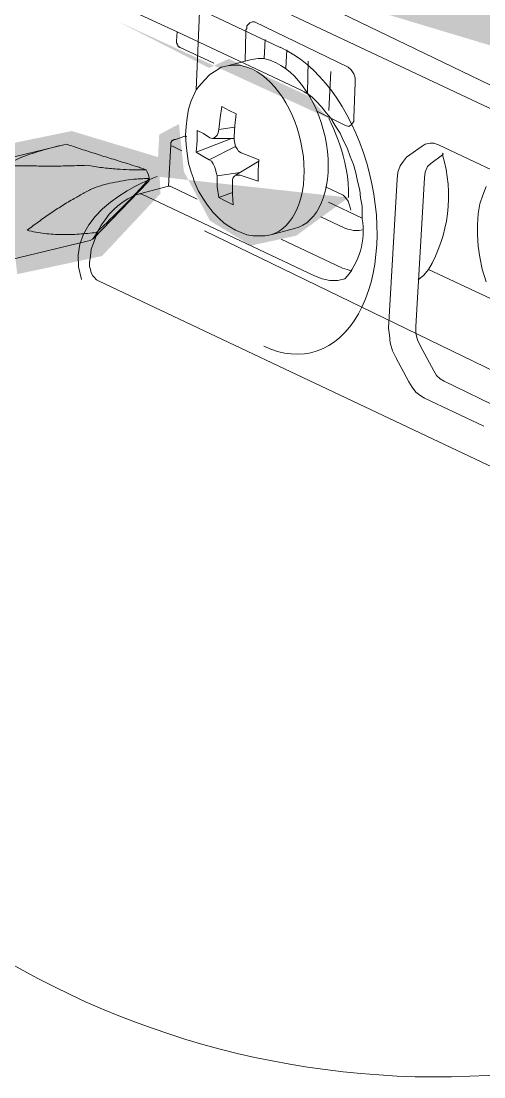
# Model space of a CAD drawing. Header units: metres. Extents: x -11.5 to 7.4, y -3.8 to 5.9.
# Drawn here: x 6.9705 to 7.0174, y -0.5099 to -0.4027 of the extents above; entities that cross this region are included whole.
import ezdxf

# ---------------------------------------------------------------- set-up
doc = ezdxf.new("R2010")
doc.units = ezdxf.units.M
doc.header["$MEASUREMENT"] = 0
doc.layers.add('PDF13_Geometry_Num_Penna__1_Num_Penna__255', color=255, linetype='Continuous', lineweight=18)
doc.layers.add('PDF13_Geometry_Num_Penna__7_Num_Penna__7', color=7, linetype='Continuous', lineweight=18)

msp = doc.modelspace()

# ---------------------------------------------------------------- hatches: boundary and pattern name
at = {"layer": 'PDF13_Geometry_Num_Penna__1_Num_Penna__255', "linetype": 'Continuous', "lineweight": 18}
for points in [[(7.081834065111334, -0.4243435840558156), (7.070306990880891, -0.4205180155645447), (6.999816530231994, -0.388401176429249), (6.97933978790299, -0.3935203620114986)], [(6.990021429758169, -0.4072168323460019), (6.980193599753163, -0.4026911612904867), (6.989522876267301, -0.4074503943758732)], [(6.991510599561281, -0.4065191866478823), (6.990021429758169, -0.4072168323460019), (7.00166666065841, -0.41257940811734), (6.999533973852982, -0.410278416028298)], [(6.984243984889876, -0.4184737812599222), (6.987414763110541, -0.4188221874487645), (6.986962669145026, -0.4179664082020231), (6.986458981610607, -0.4131408354329249), (6.984457744962635, -0.4142084074817109)], [(6.968620702239251, -0.4152851931533146), (6.970054369043783, -0.4283896694206213), (6.978653912858457, -0.426546910031762), (6.984591283609362, -0.4201992181902723), (6.984387351570328, -0.4165136994125529), (6.975582647210361, -0.4138515263487825)], [(7.003653155279599, -0.4206064681490274), (6.987414763110541, -0.4188221874487645), (6.989601500777015, -0.4229615144728722), (6.993755080246519, -0.4254860948769084), (6.998355836372411, -0.4244762625996064)]]:
    msp.add_hatch(color=255, dxfattribs=at).paths.add_polyline_path(points)

# ---------------------------------------------------------------- linework, layer by layer
at = {"layer": 'PDF13_Geometry_Num_Penna__7_Num_Penna__7', "color": 7, "linetype": 'Continuous', "lineweight": 18, "flags": 128}
for points in [[(7.042387466230913, -0.4209393932114631), (6.989798798791652, -0.3955215987077993)], [(6.979215340218932, -0.3970321700041612), (6.996724011425611, -0.4053540714042496)], [(6.988726558528588, -0.3977622712740274), (6.988221642456041, -0.4096591258885018), (6.988466115201629, -0.4093397142610993), (6.989039827624692, -0.4086775493873693), (6.989604940503943, -0.4081038369643046), (6.990183566952044, -0.4077242285301992), (6.990742537299999, -0.4073753327525758), (6.991375218023508, -0.4072266834952076)], [(7.080878901494774, -0.4411341933539692), (6.996323272683847, -0.4013355045796505), (6.996959638926132, -0.4015468076562403), (6.997659887493898, -0.401694228407349), (6.998538269469256, -0.4018613052586053), (6.999339255550279, -0.4019473006967518), (7.000197981425488, -0.4019473006967518), (7.00100019601277, -0.4018613052586053), (7.001699216074279, -0.401694228407349), (7.002265557459786, -0.4014804683182414), (7.002732389838298, -0.4012359955726525), (7.002967034533814, -0.4009927513333231), (7.003046887440664, -0.4006794822372175), (7.002898238183294, -0.4003674416473695), (7.002588654605965, -0.4000664576138568), (7.002100937621048, -0.3998109283119353)], [(6.994135057334889, -0.402763151703514), (6.993911469195707, -0.402763151703514), (6.993652254375007, -0.4028663462292883), (6.993405324616901, -0.4031120474811374)], [(7.0036199856106, -0.4073754556032014), (6.994134688783012, -0.4027636431060166)], [(6.998861858017941, -0.4097119516576493), (6.986279496910807, -0.4037721238942265)], [(6.993189598917779, -0.4067500230666221), (6.993242424686926, -0.4037450967565226), (6.993242424686926, -0.4035878479553405), (6.993339476681408, -0.4034244566228615), (6.993339476681408, -0.4033286331346417), (6.993339476681408, -0.4031799838772727), (6.993405816019404, -0.4031124160330144)], [(6.986579252438064, -0.4053539485536231), (6.986511684593808, -0.4053539485536231), (6.986511684593808, -0.4052949802531796), (6.986420775130624, -0.4052949802531796), (6.986347064755069, -0.4051979282586995), (6.986347064755069, -0.4050984192517006), (6.986279496910807, -0.4050984192517006), (6.986279496910807, -0.405039450951258), (6.986279496910807, -0.4049436274630365), (6.98619718699144, -0.4049436274630365), (6.98619718699144, -0.4048846591625939), (6.98619718699144, -0.4047962067119286), (6.98619718699144, -0.4047286388676694)], [(6.995207543299205, -0.4045699158589766), (6.995110491304727, -0.4064974421797229)], [(6.989989954365589, -0.4069628003507226), (6.986579620989941, -0.4053534571511186)], [(6.997386176299342, -0.4056124262705669), (6.9972878957986, -0.4074797557846104)], [(6.993815891408738, -0.4065951084273332), (6.991376077977888, -0.407226560644582)], [(6.993911837747584, -0.4075758249740833), (6.9932423018363, -0.4073227526846805), (6.992609621112791, -0.4071593613522007), (6.992051879271097, -0.4071593613522007), (6.991376200828517, -0.407226929196459)], [(6.996316147347542, -0.4069141515028578), (6.995682238117775, -0.4066537081758979), (6.995020073244044, -0.4064976878809752), (6.994478301983721, -0.4064976878809752), (6.993816137109992, -0.4065947398754552)], [(6.999566160656361, -0.4067497773653708), (6.999485079243252, -0.4099709207770958)], [(7.001851550850423, -0.4077917963744575), (7.00166481789902, -0.4117721566543935)], [(7.004342224440407, -0.4089308673780243), (7.004342224440407, -0.4084542069494388), (7.004194803689298, -0.408052485402667), (7.00393313185608, -0.4076347932745259), (7.003619862759972, -0.4073755784538262)], [(7.004194557988047, -0.4125006608661215), (7.004341978739154, -0.4089306216767721)], [(6.987901248023631, -0.4185783270318311), (6.987685030922005, -0.4180144426588406), (6.987425816101306, -0.4171213186083733), (6.987275938337678, -0.4161471131447962), (6.9871788863432, -0.4152613601318853), (6.98711131849894, -0.4142797836307528), (6.9871788863432, -0.413394030617841), (6.987275938337678, -0.4125009065673737), (6.987425816101306, -0.4116237530982776), (6.987685030922005, -0.4107981968920686), (6.988064639356111, -0.40997018367334), (6.988221888157291, -0.4096593715897532)], [(7.001864818718024, -0.4125618404778324), (7.001395529326995, -0.4119967275985816), (7.000920097404668, -0.4113824744689634), (7.000361127056713, -0.4108271896397859), (6.999972919078795, -0.4104266965992744), (6.999562597988209, -0.4101121989969094), (6.999163333453955, -0.4098603552137652), (6.998862349420444, -0.4097117059563971)], [(6.990810719397388, -0.4113721550163847), (6.990647328064908, -0.4125011522686259), (6.990497450301282, -0.4137063169089403), (6.99043111096328, -0.4140183574987866), (6.990334058968804, -0.4142800293320041), (6.990182952698916, -0.4144348211206683), (6.990020789872696, -0.4145318731151484), (6.989865998084033, -0.4145994409594067), (6.989604326250815, -0.4145318731151484)], [(6.990810596546762, -0.4113716636138811), (6.991540329264749, -0.4117721566543935), (6.992268833476476, -0.41210016782561)], [(6.99226821922335, -0.4120999221243586), (6.992112198928426, -0.4132903446895613), (6.992052002121723, -0.4144353125231728)], [(7.004194803689298, -0.4125001694636188), (7.004194803689298, -0.4128810064039827), (7.00393313185608, -0.413238501725421), (7.003680059566676, -0.4133932935140852), (7.003368018976829, -0.4132900989883099), (7.000458916154949, -0.4118380045898888)], [(6.988221642456041, -0.4159828618579358), (6.98831869445052, -0.4148452650618806), (6.98831869445052, -0.4138022632477858)], [(6.988318817301147, -0.4138023860984124), (6.98894289848084, -0.4141168837007774), (6.989605063354571, -0.4145321188164006)], [(6.992112321779052, -0.4134520161132773), (6.99049806455441, -0.4137063169089403)], [(6.98540148348733, -0.4194594117209585), (6.985642270714141, -0.4152456352517673), (6.985642270714141, -0.4151866669513229), (6.985642270714141, -0.4150982145006585), (6.985642270714141, -0.4149901059498449), (6.985711067064658, -0.4149901059498449), (6.985711067064658, -0.4149311376494014), (6.985711067064658, -0.414845142211254), (6.985788462958991, -0.414845142211254), (6.985788462958991, -0.4147861739108114), (6.985875686903396, -0.4147861739108114), (6.985945711760174, -0.4147861739108114), (6.985945711760174, -0.4146989499664047), (6.986023107654507, -0.4146989499664047), (6.98611156010517, -0.4146989499664047)], [(6.986111314403919, -0.4146990728170303), (6.987058492729792, -0.4143858037209247)], [(6.987057878476662, -0.4143860494221778), (6.987145102421067, -0.4143860494221778), (6.987215127277846, -0.4144450177226204)], [(6.99179192734664, -0.4145989495569031), (6.988221888157291, -0.4159822476048065)], [(6.989866489486536, -0.4145989495569031), (6.992052002121723, -0.4145989495569031)], [(6.99205212497235, -0.4144351896725462), (6.99205212497235, -0.4147472302623934), (6.992112321779052, -0.4150985830525356), (6.992202002735976, -0.4154179946799372), (6.992365394068456, -0.4156698384630815), (6.992512814819563, -0.4158860555647088), (6.992774486652781, -0.4160494468971869), (6.993652868628137, -0.4163995711810697), (6.994544764172344, -0.4167791796151752)], [(6.966782734024802, -0.4171777070456724), (6.974780309772452, -0.4152378956623339)], [(6.985642393564769, -0.4152455124011407), (6.985642393564769, -0.415340107383102), (6.985788585809615, -0.4154003041898049), (6.986754191729379, -0.4158585370245005)], [(6.992202248437229, -0.4154177489786859), (6.989521647779567, -0.416778933913923)], [(7.01113500409962, -0.4154003041898049), (7.009541631481383, -0.4165121023544165)], [(7.012800121483391, -0.4152456352517673), (7.012313633004732, -0.4150982145006585), (7.011932796064368, -0.4150982145006585), (7.011445079079449, -0.4151866669513229), (7.011135495502121, -0.4154004270404315)], [(7.018808254194829, -0.418094295565691), (7.012799630080888, -0.4152453895505142)], [(6.988221151053539, -0.415982739007311), (6.988883315927264, -0.4163992026291918), (6.989522139182069, -0.4167788110632973), (6.989769068940179, -0.4169274603206654), (6.989925089235101, -0.4171879036476245), (6.990079881023767, -0.4174409759370281), (6.990183075549542, -0.4177530165268752), (6.990244500862506, -0.4180650571167206), (6.990334181819428, -0.4184164099068637)], [(6.992202248437229, -0.4183258689955576), (6.994545009873598, -0.4169278288725433)], [(6.994545255574849, -0.4167788110632973), (6.994477687730591, -0.4178500685213544), (6.994477687730591, -0.4189581811671887)], [(7.009541754332011, -0.4165118566531651), (7.009229713742162, -0.4169221777437508), (7.008907845102245, -0.4173804105784464), (7.008673200406729, -0.4180229193520288), (7.008595804512396, -0.4187354529823883)], [(7.013200491673278, -0.4162675067582029), (7.013269288023794, -0.4162011674202031), (7.013200491673278, -0.4161127149695387)], [(6.982374198363313, -0.417522057350137), (6.983043734274599, -0.417751788020615)], [(6.992677311807677, -0.4180655485192251), (6.990334550371305, -0.4184169013093681)], [(6.983353195001303, -0.419026486115202), (6.97775366347169, -0.4247844949522568)], [(6.995779781514759, -0.4243964098249631), (6.995207297597952, -0.4244946903257016), (6.994545132724223, -0.4244946903257016), (6.99397264880742, -0.4244946903257016), (6.993339968083909, -0.4243964098249631), (6.99277485520466, -0.4241433375355603), (6.992202371287853, -0.4239283489401933), (6.991634801396085, -0.423570853618755), (6.991061088973019, -0.4231924736909081), (6.990497204600029, -0.4226949286559165), (6.989924720683224, -0.422112616689037), (6.989358379297714, -0.4213927120211229), (6.988884175881649, -0.4206617507968753), (6.988413657984358, -0.419880420815999), (6.987998422868738, -0.4189578126153108), (6.987901370874257, -0.4185782041812054)], [(6.990497450301282, -0.4206106449364908), (6.990334058968804, -0.4195246454033228), (6.990334058968804, -0.4184165327574894)], [(6.99267780321018, -0.4183252547424274), (6.992461586108554, -0.4183252547424274), (6.992268710625853, -0.4183252547424274), (6.992112690330929, -0.4184161642056123), (6.991948070492191, -0.4185783270318311), (6.991889102191749, -0.4187945441334575), (6.991889102191749, -0.4191446684173403), (6.991889102191749, -0.420254009569434), (6.991948070492191, -0.4213326380650457)], [(6.994478179133097, -0.4189580583165622), (6.993570313007517, -0.4186460177267151), (6.992677188957048, -0.418325377593054)], [(7.008596295914902, -0.4187349615798839), (7.007717913939544, -0.4338652446686764)], [(7.010967190144607, -0.435680854069207), (7.010663749098576, -0.435039573801884), (7.010500357766094, -0.4344228636597451), (7.010500357766094, -0.4337115585356459), (7.011365226172598, -0.4185898749906674)], [(6.977398993714644, -0.4272133746773994), (6.977487446165309, -0.4265610378537437), (6.977567299072163, -0.4258583322734575), (6.977799486755158, -0.4252330225875047), (6.978032902944413, -0.4245917423201817), (6.978268776146187, -0.4239664326342298), (6.978578359723516, -0.4234111478050533), (6.97899236633288, -0.4228620055071737), (6.979369517754465, -0.4222981211341823), (6.979846178183051, -0.4218312887556719), (6.980256499273635, -0.4214307957151595), (6.980813012609072, -0.4210315311809065), (6.981271245443768, -0.4207280901348742), (6.981907611686054, -0.4203853368885468), (6.982473953071564, -0.4202280880873639), (6.98540148348733, -0.4194590431690797)], [(6.982473830220936, -0.4202285794898675), (6.982540169558936, -0.4202285794898675), (6.982620022465786, -0.4202285794898675)], [(6.982620145316412, -0.4202285794898675), (7.000198841379868, -0.4285504808899558)], [(6.985401114935453, -0.419458920318454), (6.985477282323526, -0.419458920318454), (6.985562049255414, -0.419458920318454)], [(6.985561803554161, -0.419458920318454), (6.988305058031044, -0.4207635939657663)], [(6.991889102191749, -0.4200966379176245), (6.990497204600029, -0.4206101535339881)], [(7.00312207202373, -0.4203497102070282), (7.001337052429056, -0.4195253825070786)], [(7.017630608094722, -0.4291728421608854), (7.01721291596658, -0.4278779965636481), (7.016968443220991, -0.4266728319233337), (7.016817336951105, -0.4255352351272776), (7.016752226119365, -0.4243964098249631), (7.016752226119365, -0.4233546365171277), (7.016817336951105, -0.422276008021516), (7.016968443220991, -0.4212354632199391), (7.017280483810838, -0.4203497102070282), (7.017630608094722, -0.419472556737932)], [(6.991947947641565, -0.4213328837662971), (6.991226814467392, -0.4209889020137112), (6.990497081749405, -0.4206105220858651)], [(7.001617888959919, -0.4210901309294721), (7.005035593373121, -0.422695788610298), (7.005035593373121, -0.4227572139232603)], [(7.003881534593191, -0.4218967681392884), (7.003784482598711, -0.421487675554963), (7.003619862759972, -0.4209889020137112), (7.003368018976829, -0.4206105220858651), (7.003122317724978, -0.4203500787589061)], [(7.000855846527312, -0.4225596701167742), (7.00329934547694, -0.4237218370380154)], [(7.021970920708613, -0.468384550644541), (7.023194512942815, -0.4405846825042126), (6.989039581923441, -0.4239801919043336)], [(6.998181634102199, -0.423764711906462), (6.995779904365385, -0.4243961641237117)], [(7.005035593373121, -0.4238781030341903), (7.004722324277015, -0.4239665554848555), (7.00447048049387, -0.4239665554848555), (7.004167039447838, -0.4239665554848555), (7.003934851764843, -0.4238781030341903), (7.003600698062328, -0.4238203632400062), (7.003299714028815, -0.4237220827392658)], [(6.996833225632058, -0.4248169275175009), (7.003047010291288, -0.4277702565647123)], [(6.978356368642469, -0.4290980261296982), (6.97811189589688, -0.4289506053785894), (6.977867423151293, -0.4286975330891867), (6.977722459412703, -0.4285513408443364), (6.97756643911778, -0.4282393002544902), (6.977487814717186, -0.4279235741458658), (6.977399362266521, -0.427594334468389), (6.977399362266521, -0.4272134975280242)], [(7.003046518888787, -0.4277706251165894), (7.003533007367443, -0.427924188398995), (7.004001068252215, -0.4280826657064365)], [(7.025865039849149, -0.435292154688784), (7.023883459252996, -0.4343253202627615), (7.02339328525556, -0.4333695423930735), (7.011756873968045, -0.4279235741458658)], [(7.077877415002202, -0.4762132067815434), (6.978356122941218, -0.4290975347271946)], [(7.007718159640795, -0.4338651218180507), (7.007804155078944, -0.4345776554484093), (7.007893836035867, -0.4353503858854717), (7.008128480731381, -0.4361599715103104), (7.008440521321226, -0.4368614485843354)], [(7.010966944443355, -0.4356802398160777), (7.012313387303479, -0.4381876210911848)], [(7.008440398470603, -0.4368614485843354), (7.009777013280655, -0.439309861558999)], [(7.012313018751602, -0.4381877439418096), (7.012567319547266, -0.4386852889768029), (7.012948156487628, -0.4389997865791679), (7.013344964009363, -0.4392540873748301)], [(7.009776890430031, -0.4393099844096255), (7.010098759069949, -0.4398664977450615), (7.010500480616722, -0.4403554432362382), (7.01088746008838, -0.440666255319826), (7.011365349023226, -0.4409795244159316)], [(7.013344841158737, -0.4392535959723265), (7.019358379297715, -0.4421491852253538)], [(7.011365349023226, -0.4409794015653068), (7.0173850296935, -0.4438172510241492)]]:
    msp.add_lwpolyline(points, dxfattribs=at)
for points in [[(6.986198169796447, -0.4047291302701739), (6.986279251209558, -0.4037721238942265), (6.981271859696898, -0.4014809597207449, -0.3164774494571359), (6.979066568110937, -0.3968750440536049)], [(7.001864818718024, -0.4125615947765802), (7.001952042662429, -0.4127090155276889), (7.002334108109052, -0.4133625808576049), (7.002820596587712, -0.4140726574754447), (7.003133865683816, -0.4148453879125071), (7.003533130218072, -0.4155579215428657), (7.003835342757844, -0.4164252469618885), (7.004167039447838, -0.4172360610929857), (7.004401684143355, -0.4180947869681946), (7.00456876099461, -0.4189596553746995), (7.004803405690124, -0.4198589219564628), (7.004869745028124, -0.4206193673309313), (7.005035593373121, -0.4214891497624729), (7.005035593373121, -0.422357703687755), (7.005035470522495, -0.4227573367738859, -0.2277639717921339), (7.003299591178191, -0.4288617843760463), (7.002588286054088, -0.4290374607711165), (7.001777471922992, -0.4290374607711165), (7.000999827460895, -0.4288617843760463), (7.000198841379868, -0.4285509722924585)], [(6.974015196074198, -0.415429665489401, 0.001936985466332468), (6.975022571206772, -0.4151802787187755, -0.00183060765270396), (6.976532159698127, -0.4156838434344374, 0.0001357465890244064), (6.978065335509639, -0.4161764744443861, 0.003612981198262659), (6.979618167421338, -0.416662962923052, 0.003140315609548792), (6.981205397508271, -0.4171568224392654, -0.004651494818680296), (6.982162403884221, -0.4174602634852969)], [(6.971893565764489, -0.416031633556428, 0.01347287426102172), (6.97079650967499, -0.4164112419905344, 0.0198041794063664), (6.969771935454784, -0.416857189762637, 0.009583733230082884), (6.968822054415167, -0.417375742254662, -4.209801814580891e-05), (6.969884712329382, -0.4173843417984777, 0.002577275653089528), (6.970953512774919, -0.417388027317255, 0.001766103407396415), (6.972011256663498, -0.4174027693923579, -6.623450491058104e-06), (6.973557946044506, -0.4174199684799937, 0.006670219071519292), (6.975099721399854, -0.4173917128360323, 0.005916844757836377), (6.977121842702562, -0.4173241449917739, 0.008966539293811476), (6.978664600862913, -0.4175704604967514, 0.01213222249086207), (6.980174435055519, -0.4177166527416007, 0.0140330062006196), (6.981405398327276, -0.4177793065608215)], [(7.010733036851594, -0.428951096781093), (7.011298149730845, -0.428491635440138), (7.011756382565544, -0.4279240655483685, 0.2087421207010205), (7.013200860225156, -0.4162677524594542), (7.012003558024903, -0.4171560853355096), (7.011679232372463, -0.4174693544316161), (7.011445816183207, -0.4180234107545324), (7.011364734770098, -0.4185897521400426)], [(6.982801104288399, -0.4186895068482928, 0.001108424495739799), (6.982146310452226, -0.4187239050235512, 0.005437084394032175), (6.981056625400278, -0.4188541266870303, 0.00575746536662521), (6.979981682423443, -0.4190457736634725, 0.01036331894069664), (6.978936223596833, -0.4192877893965417, 0.009021977155279698), (6.97789518739275, -0.4196067096214406, 0.007041828276686994), (6.976858328109957, -0.4201349673129133, 0.004902490427066647), (6.975836210902267, -0.4207013086984226, 0.007707507386790155), (6.974610161655546, -0.4214420979727445, 0.01081428912451687), (6.973404997015232, -0.4222344845099535, 0.007897590772130706), (6.972219488475064, -0.4230600407161642, 0.0005247974412185691), (6.971056953001948, -0.4239242948695381, 0.01343164403909148), (6.971940249002341, -0.4241159418459786)], [(6.978086097265436, -0.4241540255400151, 0.005204725398507152), (6.979393227925268, -0.4229120057119253, 0.001800123628171216), (6.980711415141432, -0.4216061035583527, 0.005296722522075735), (6.98181461376223, -0.4204807918248896, 0.01155009327468243), (6.982909212839212, -0.4193100253598345)], [(6.972824773508993, -0.4242523060407546, 0.009901532154828108), (6.973703155484349, -0.4243358444663823, 0.01681115018233328), (6.974582765965966, -0.4243653286166031, 0.0224875440145064), (6.976332158879123, -0.4243211023912714, 0.01311136865820602), (6.978086465817315, -0.4241540255400151, -0.2534726860740501), (6.977450345276281, -0.4249675423848833), (6.977155503774064, -0.4250400242541783), (6.969157928026414, -0.4269786071312582)]]:
    msp.add_lwpolyline(points, format="xyb", dxfattribs=at)
at = {"layer": 'PDF13_Geometry_Num_Penna__7_Num_Penna__7', "color": 7, "linetype": 'Continuous', "lineweight": 18}
for centre, radius, start, end in [((7.012654214844789, -0.422807393327628), 0.08708752425908095, 202.7345917696698, 73.27244624707775), ((6.982722971290308, -0.3963229584590477), 0.02147400789901788, 269.6246853733464, 270.3753146266773), ((6.981929630499888, -0.418704027397939), 0.00149442040644221, 0.975958254116438, 36.86093381315005)]:
    msp.add_arc(centre, radius, start, end, dxfattribs=at)
for centre, major_axis, ratio, start_param, end_param in [((6.996074764645984, -0.4206015399661078), (-0.003882648872591156, 0.01573071616689675), 0.618603017675475, 2.664827010305358, 5.84159606159298), ((6.995952798274232, -0.4151640602823239), (-0.002282178479170228, 0.008586959395026184), 0.6014919380632897, 3.131288032665861, 5.80284245403748), ((6.993480153339132, -0.4158323588344963), (-0.002199174136846338, 0.008591460846890829), 0.6093000298188103, 3.160861435522813, 5.809472186049245)]:
    msp.add_ellipse(centre, major_axis=major_axis, ratio=ratio, start_param=start_param, end_param=end_param, dxfattribs=at)
for points in [[(7.00166666065841, -0.41257940811734), (7.00166666065841, -0.41257940811734), (7.003866915368706, -0.4167673859550867), (7.003653155279601, -0.4206064680152108)], [(6.971893565764489, -0.416031633556428), (6.972263346148526, -0.4159087829305044), (6.972646640101406, -0.4158031313922113), (6.973038533598099, -0.4156888803101015)], [(6.973038533598102, -0.4156888803101007), (6.973354259706722, -0.415605341884473), (6.973683499384201, -0.4155082898899929), (6.974015196074201, -0.4154296654893983)], [(6.982582307323629, -0.4177965056484512), (6.9822063844083, -0.4177928201296739), (6.98180466286153, -0.4177965056484512), (6.981405398327274, -0.4177793065608206)], [(6.982162403884221, -0.4174602634852969), (6.982330709241734, -0.4175057182168889), (6.982491643561698, -0.4175634580110739), (6.982650120869143, -0.4176175122864798)], [(6.982650120869138, -0.4176175122864798), (6.98280859817658, -0.4176727950681469), (6.982967075484019, -0.4177428199249222), (6.983125552791459, -0.4178079307566636)], [(6.98312530709021, -0.4178075622047848), (6.983206388503322, -0.4178075622047848), (6.982954544720178, -0.4178001911672284), (6.982863635257, -0.4177965056484521)], [(6.983043611423975, -0.417751788020615), (6.983076689967335, -0.417751788020615), (6.983124692837077, -0.4178070708022821), (6.98312469283708, -0.4178070708022821)], [(6.984243984889876, -0.4184737811491699), (6.984243984889876, -0.4184737811491699), (6.97421937381448, -0.4218865715373363), (6.976565820769631, -0.4289246838965175)], [(6.982801104288399, -0.4186895068482928), (6.982911669851731, -0.4186759932794413), (6.983016092883767, -0.4186759932794422), (6.983119287409538, -0.4186784502919618)], [(6.983170884672431, -0.4190041273012834), (6.983091031765579, -0.4191110073458377), (6.983002579314917, -0.4192068308340584), (6.982909212839217, -0.419310025359831)], [(6.983119287409542, -0.4186784502919583), (6.98322862446661, -0.4186735362669225), (6.983320762436056, -0.4186759932794413), (6.983423956961834, -0.4186784502919565)], [(6.983423956961834, -0.4186785731425848), (6.983342875548725, -0.4187842246808779), (6.983264251148134, -0.4189021612817649), (6.983170884672437, -0.4190041273012808)], [(6.983423956961834, -0.4186785731425848), (6.983446070074501, -0.4188038807810281), (6.983422728455574, -0.4189279599132103), (6.983352703598796, -0.4190262404139498)], [(6.972824773508993, -0.4242523060407546), (6.972527474994259, -0.4242179078654953), (6.972233861998296, -0.4241798241714569), (6.971940249002337, -0.4241159418459768)]]:
    msp.add_open_spline(points, degree=3, dxfattribs=at)

doc.saveas('drawing.dxf')
